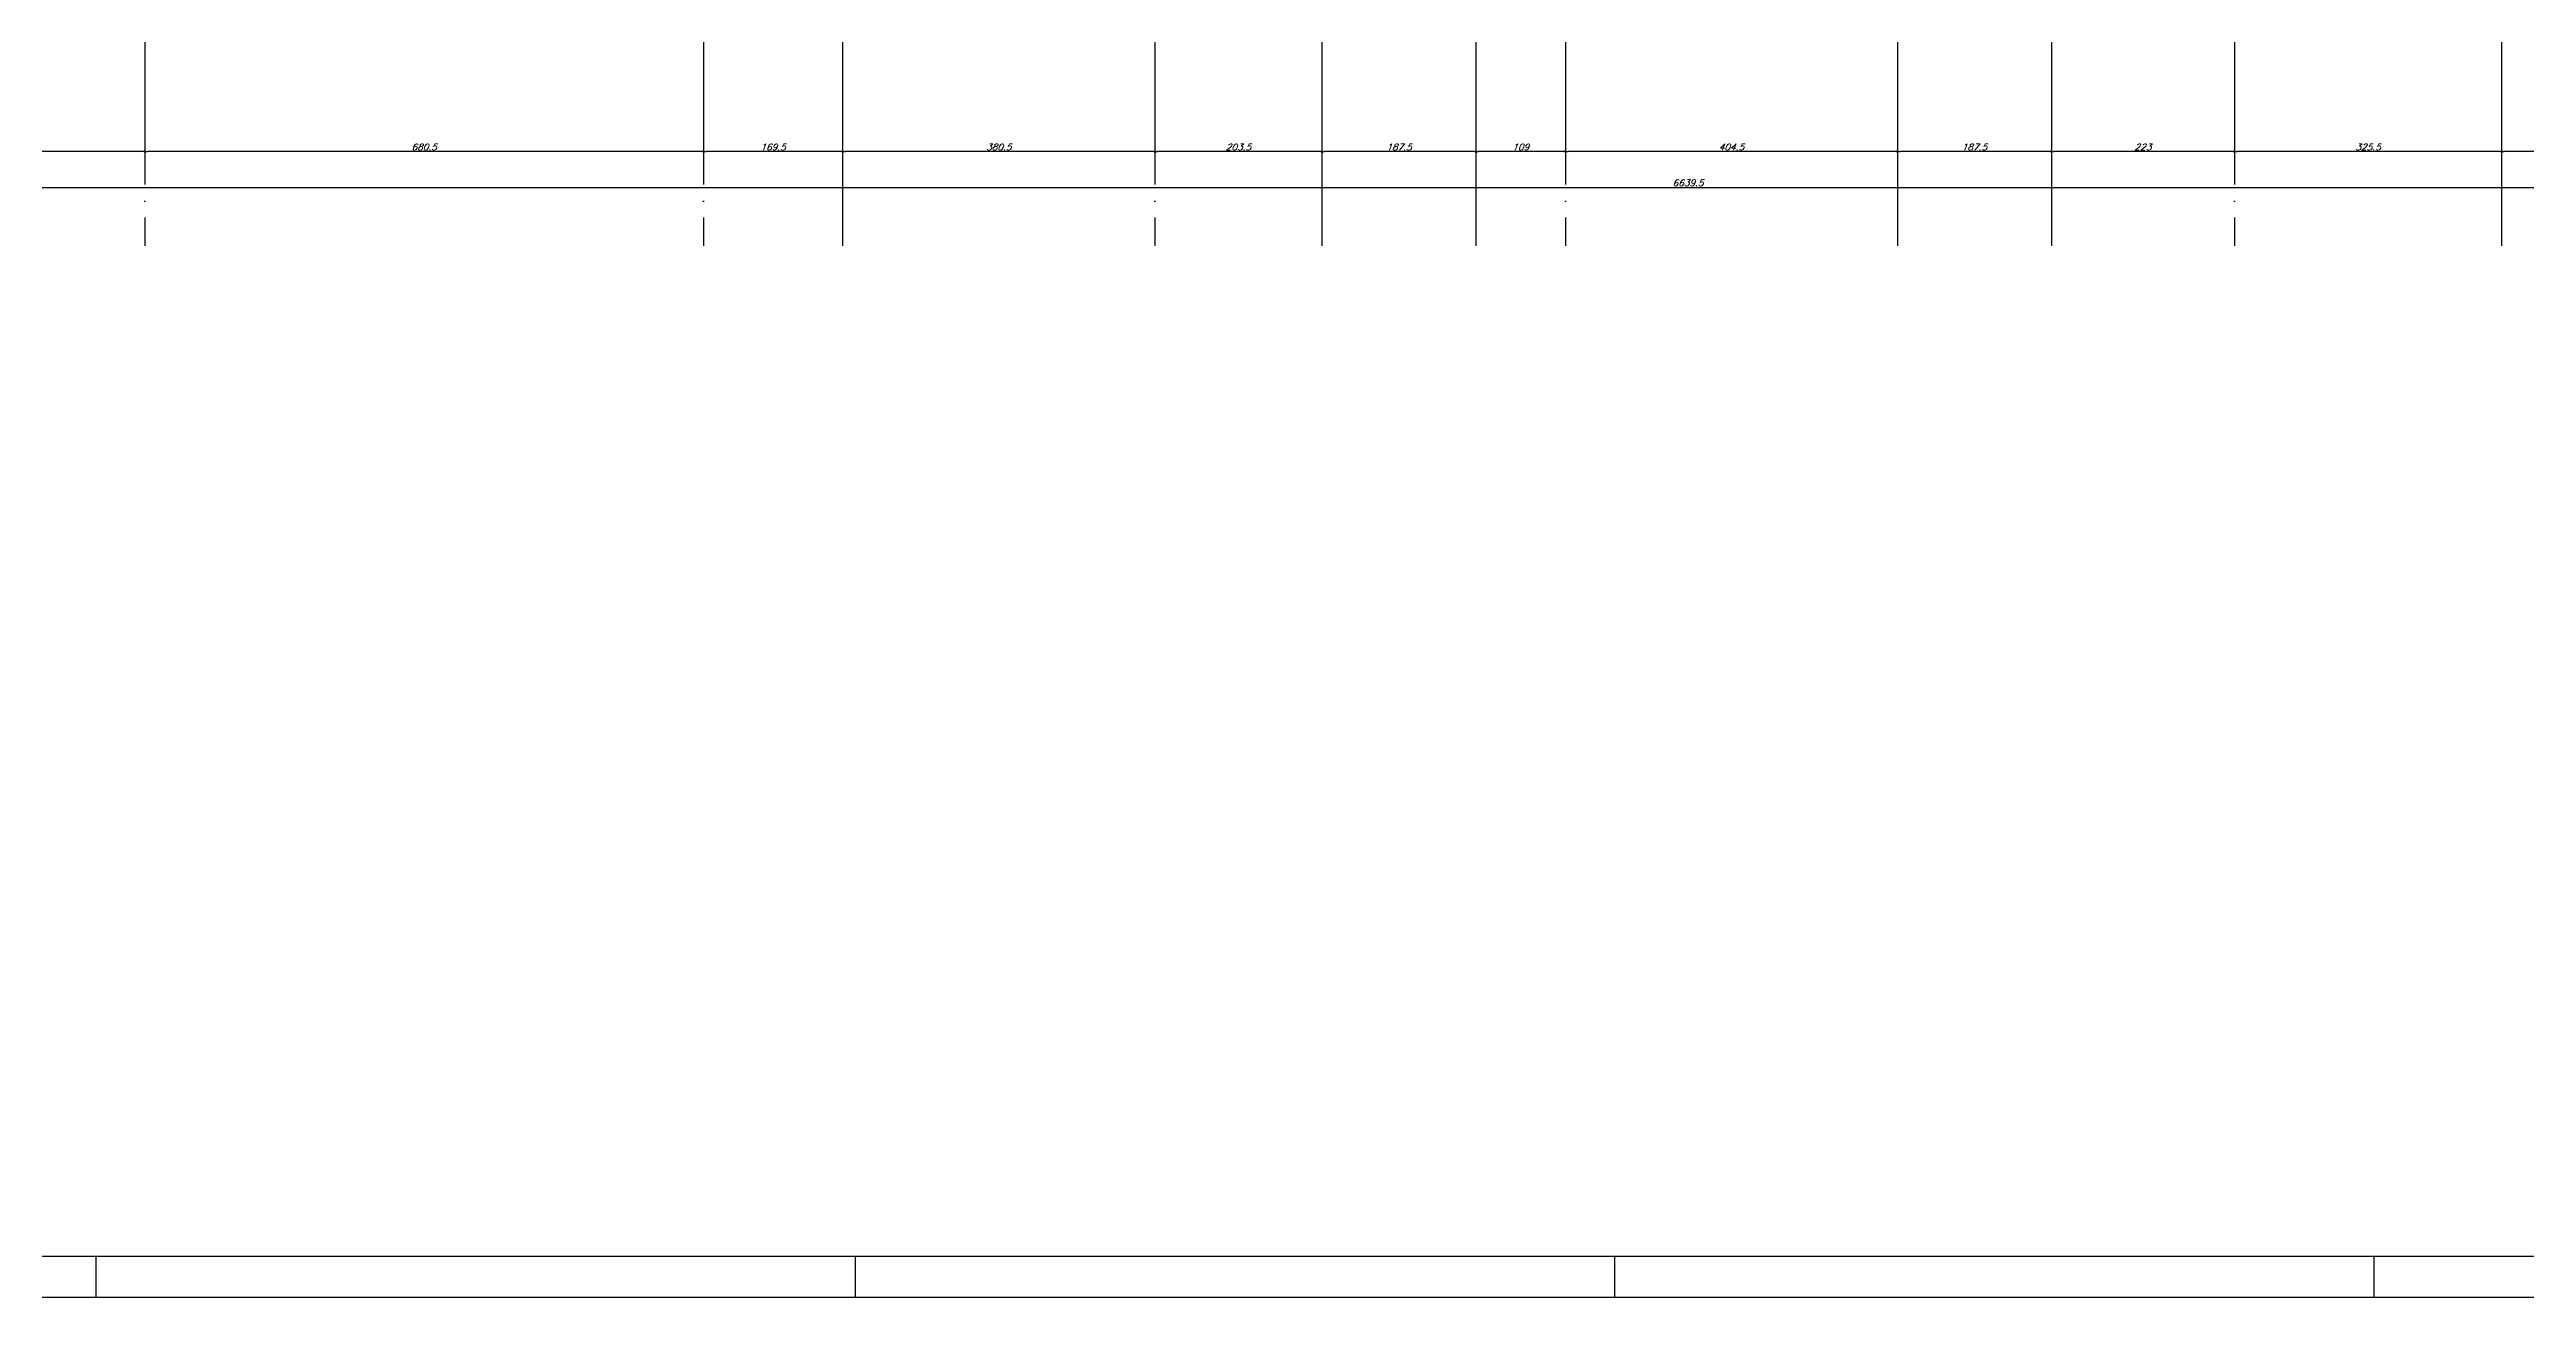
# Model space of a CAD drawing. Extents: x -4245 to 5400, y -2094 to 2406.
# Drawn here: x -2056 to 961, y -2094 to -575 of the extents above; entities that cross this region are included whole.
import ezdxf
from ezdxf.enums import TextEntityAlignment as Align

# ---------------------------------------------------------------- set-up
doc = ezdxf.new("R2010")
doc.units = 0
doc.header["$LTSCALE"] = 50
doc.header["$MEASUREMENT"] = 0
doc.linetypes.add('EIXO', pattern=[6.8, 6, -0.4, 0, -0.4])
doc.layers.get('0').update_dxf_attribs({"linetype": 'CONTINUOUS'})
doc.layers.get('DEFPOINTS').update_dxf_attribs({"linetype": 'CONTINUOUS'})
for name, color, linetype in [('F-COTAS', 106, 'CONTINUOUS'), ('F-EIXO', 12, 'EIXO'), ('F-MARGEM', 1, 'CONTINUOUS'), ('F-TEXTO', 6, 'CONTINUOUS')]:
    doc.layers.add(name, color=color, linetype=linetype)
doc.styles.add('CP-TEXT-INCL', font='simplex.shx', dxfattribs={"oblique": 20})
doc.styles.add('ROMANS', font='simplex.shx')
doc.dimstyles.new('CP-COTAS-50', dxfattribs={"dimscale": 0.64, "dimtxt": 12.5, "dimasz": 5, "dimexe": 5, "dimexo": 5, "dimgap": 2.5, "dimtad": 1, "dimdec": 1, "dimdsep": 46, "dimtxsty": 'CP-TEXT-INCL', "dimblk1": 'DOT', "dimblk2": 'DOT', "dimsah": 1, "dimcen": 9, "dimclrd": 256, "dimclre": 256, "dimclrt": 256, "dimadec": 0, "dimazin": 0, "dimtfac": 1, "dimtdec": 1, "dimtmove": 2, "dimatfit": 3, "dimldrblk": 'DOT', "dimfxl": 0, "dimtolj": 1, "dimarcsym": 0})

# ---------------------------------------------------------------- blocks, each defined once
blk = doc.blocks.new('*U162')
at = {"layer": 'F-EIXO'}
blk.add_line((0, 0), (0, -2755), dxfattribs=at)
at = {"layer": 'F-EIXO', "color": 2, "linetype": 'Continuous'}
blk.add_circle((0, 28.2072), 28.2072, dxfattribs=at)
at = {"layer": 'F-TEXTO', "style": 'ROMANS'}
blk.add_attdef('EIXO', text='', height=17.5, rotation=360, dxfattribs=at).set_placement((0, 28.2072), align=Align.MIDDLE_CENTER)
blk = doc.blocks.new('*U164')
at = {"layer": 'F-EIXO'}
blk.add_line((0, 0), (0, -2755), dxfattribs=at)
at = {"layer": 'F-EIXO', "color": 2, "linetype": 'Continuous'}
blk.add_circle((0, 28.2072), 28.2072, dxfattribs=at)
at = {"layer": 'F-TEXTO', "style": 'ROMANS'}
blk.add_attdef('EIXO', text='', height=17.5, rotation=360, dxfattribs=at).set_placement((0, 28.2072), align=Align.MIDDLE_CENTER)
blk = doc.blocks.new('*U153')
at = {"layer": 'F-EIXO'}
blk.add_line((0, 0), (0, -2655), dxfattribs=at)
at = {"layer": 'F-EIXO', "color": 2, "linetype": 'Continuous'}
blk.add_circle((0, 28.2), 28.2, dxfattribs=at)
at = {"layer": 'F-TEXTO', "style": 'ROMANS'}
blk.add_attdef('EIXO', text='', height=17.5, rotation=360, dxfattribs=at).set_placement((0, 28.2), align=Align.MIDDLE_CENTER)
blk = doc.blocks.new('*U154')
at = {"layer": 'F-EIXO'}
blk.add_line((0, 0), (0, -2655), dxfattribs=at)
at = {"layer": 'F-EIXO', "color": 2, "linetype": 'Continuous'}
blk.add_circle((0, 28.2), 28.2, dxfattribs=at)
at = {"layer": 'F-TEXTO', "style": 'ROMANS'}
blk.add_attdef('EIXO', text='', height=17.5, rotation=360, dxfattribs=at).set_placement((0, 28.2), align=Align.MIDDLE_CENTER)
blk = doc.blocks.new('*U174')
at = {"layer": 'F-EIXO'}
blk.add_line((0, 0), (0, -2755), dxfattribs=at)
at = {"layer": 'F-EIXO', "color": 2, "linetype": 'Continuous'}
blk.add_circle((0, 28.2072), 28.2072, dxfattribs=at)
at = {"layer": 'F-TEXTO', "style": 'ROMANS'}
blk.add_attdef('EIXO', text='', height=17.5, rotation=360, dxfattribs=at).set_placement((0, 28.2072), align=Align.MIDDLE_CENTER)
blk = doc.blocks.new('*U175')
at = {"layer": 'F-EIXO'}
blk.add_line((0, 0), (0, -2655), dxfattribs=at)
at = {"layer": 'F-EIXO', "color": 2, "linetype": 'Continuous'}
blk.add_circle((0, 28.2), 28.2, dxfattribs=at)
at = {"layer": 'F-TEXTO', "style": 'ROMANS'}
blk.add_attdef('EIXO', text='', height=17.5, rotation=360, dxfattribs=at).set_placement((0, 28.2), align=Align.MIDDLE_CENTER)
blk = doc.blocks.new('*U176')
at = {"layer": 'F-EIXO'}
blk.add_line((0, 0), (0, -2655), dxfattribs=at)
at = {"layer": 'F-EIXO', "color": 2, "linetype": 'Continuous'}
blk.add_circle((0, 28.2), 28.2, dxfattribs=at)
at = {"layer": 'F-TEXTO', "style": 'ROMANS'}
blk.add_attdef('EIXO', text='', height=17.5, rotation=360, dxfattribs=at).set_placement((0, 28.2), align=Align.MIDDLE_CENTER)
blk = doc.blocks.new('*U177')
at = {"layer": 'F-EIXO'}
blk.add_line((0, 0), (0, -2755), dxfattribs=at)
at = {"layer": 'F-EIXO', "color": 2, "linetype": 'Continuous'}
blk.add_circle((0, 28.2072), 28.2072, dxfattribs=at)
at = {"layer": 'F-TEXTO', "style": 'ROMANS'}
blk.add_attdef('EIXO', text='', height=17.5, rotation=360, dxfattribs=at).set_placement((0, 28.2072), align=Align.MIDDLE_CENTER)
blk = doc.blocks.new('*U181')
at = {"layer": 'F-EIXO'}
blk.add_line((0, 0), (0, -2655), dxfattribs=at)
at = {"layer": 'F-EIXO', "color": 2, "linetype": 'Continuous'}
blk.add_circle((0, 28.2), 28.2, dxfattribs=at)
at = {"layer": 'F-TEXTO', "style": 'ROMANS'}
blk.add_attdef('EIXO', text='', height=17.5, rotation=360, dxfattribs=at).set_placement((0, 28.2), align=Align.MIDDLE_CENTER)
blk = doc.blocks.new('*U171')
at = {"layer": 'F-EIXO'}
blk.add_line((0, 0), (0, -2655), dxfattribs=at)
at = {"layer": 'F-EIXO', "color": 2, "linetype": 'Continuous'}
blk.add_circle((0, 28.2), 28.2, dxfattribs=at)
at = {"layer": 'F-TEXTO', "style": 'ROMANS'}
blk.add_attdef('EIXO', text='', height=17.5, rotation=360, dxfattribs=at).set_placement((0, 28.2), align=Align.MIDDLE_CENTER)
blk = doc.blocks.new('*U183')
at = {"layer": 'F-EIXO'}
blk.add_line((0, 0), (0, -2755), dxfattribs=at)
at = {"layer": 'F-EIXO', "color": 2, "linetype": 'Continuous'}
blk.add_circle((0, 28.2072), 28.2072, dxfattribs=at)
at = {"layer": 'F-TEXTO', "style": 'ROMANS'}
blk.add_attdef('EIXO', text='', height=17.5, rotation=360, dxfattribs=at).set_placement((0, 28.2072), align=Align.MIDDLE_CENTER)
blk = doc.blocks.new('A0-4L_900')
at = {"layer": 'F-MARGEM', "color": 2}
for p, q in [((44.9, 1), (44.9, 0)), ((63.4, 1), (63.4, 0)), ((81.9, 1), (81.9, 0)), ((100.4, 1), (100.4, 0))]:
    blk.add_line(p, q, dxfattribs=at)
blk.add_lwpolyline([(0, 0), (0, 90), (192.9, 90), (192.9, 0)], close=True, dxfattribs=at)
at = {"layer": 'F-MARGEM', "color": 7}
blk.add_lwpolyline([(2.5, 89), (191.9, 89), (191.9, 1), (2.5, 1)], close=True, dxfattribs=at)
blk = doc.blocks.new('_DOT')
at = {"color": 0, "linetype": 'ByBlock'}
blk.add_line((-0.5, 0), (-1, 0), dxfattribs=at)
at = {"color": 0, "linetype": 'ByBlock', "const_width": 0.5}
blk.add_lwpolyline([(-0.25, 0, 1), (0.25, 0, 1)], format="xyb", close=True, dxfattribs=at)
blk = doc.blocks.new('*D190')
at = {"layer": 'DEFPOINTS', "color": 0, "linetype": 'Continuous', "transparency": 16777216}
for p in [(-3380, -315.5), (3259.5, -315.5), (3259.5, -742.8)]:
    blk.add_point(p, dxfattribs=at)
at = {"layer": 'F-COTAS', "linetype": 'Continuous', "lineweight": -2, "transparency": 16777216}
for p, q in [((-3380, -318.7), (-3380, -746)), ((3259.5, -318.7), (3259.5, -746)), ((-3376.8, -742.8), (3256.3, -742.8))]:
    blk.add_line(p, q, dxfattribs=at)
at = {"layer": 'F-COTAS', "linetype": 'Continuous', "lineweight": -2, "transparency": 16777216, "xscale": 3.2, "yscale": 3.2, "zscale": 3.2, "rotation": 180}
blk.add_blockref('_DOT', (-3380, -742.8), dxfattribs=at)
at = {"layer": 'F-COTAS', "linetype": 'Continuous', "lineweight": -2, "transparency": 16777216, "xscale": 3.2, "yscale": 3.2, "zscale": 3.2}
blk.add_blockref('_DOT', (3259.5, -742.8), dxfattribs=at)
at = {"layer": 'F-COTAS', "linetype": 'Continuous', "transparency": 16777216, "insert": (-60.2, -737.2), "char_height": 8, "attachment_point": 5, "style": 'CP-TEXT-INCL'}
blk.add_mtext('\\A1;6639.5', dxfattribs=at)
blk = doc.blocks.new('*D199')
at = {"layer": 'DEFPOINTS', "color": 0, "linetype": 'Continuous', "transparency": 16777216}
for p in [(931, -699.1), (931, -699.1), (1128, -699.1)]:
    blk.add_point(p, dxfattribs=at)
at = {"layer": 'F-COTAS', "linetype": 'Continuous', "lineweight": -2, "transparency": 16777216}
blk.add_line((1124.8, -699.1), (934.2, -699.1), dxfattribs=at)
at = {"layer": 'F-COTAS', "linetype": 'Continuous', "lineweight": -2, "transparency": 16777216, "xscale": 3.2, "yscale": 3.2, "zscale": 3.2, "rotation": 180}
blk.add_blockref('_DOT', (931, -699.1), dxfattribs=at)
at = {"layer": 'F-COTAS', "linetype": 'Continuous', "lineweight": -2, "transparency": 16777216, "xscale": 3.2, "yscale": 3.2, "zscale": 3.2}
blk.add_blockref('_DOT', (1128, -699.1), dxfattribs=at)
at = {"layer": 'F-COTAS', "linetype": 'Continuous', "transparency": 16777216, "insert": (1029.5, -693.5), "char_height": 8, "attachment_point": 5, "style": 'CP-TEXT-INCL'}
blk.add_mtext('\\A1;197', dxfattribs=at)
blk = doc.blocks.new('*D200')
at = {"layer": 'DEFPOINTS', "color": 0, "linetype": 'Continuous', "transparency": 16777216}
for p in [(605.5, -699.1), (605.5, -699.1), (931, -699.1)]:
    blk.add_point(p, dxfattribs=at)
at = {"layer": 'F-COTAS', "linetype": 'Continuous', "lineweight": -2, "transparency": 16777216}
blk.add_line((927.8, -699.1), (608.7, -699.1), dxfattribs=at)
at = {"layer": 'F-COTAS', "linetype": 'Continuous', "lineweight": -2, "transparency": 16777216, "xscale": 3.2, "yscale": 3.2, "zscale": 3.2, "rotation": 180}
blk.add_blockref('_DOT', (605.5, -699.1), dxfattribs=at)
at = {"layer": 'F-COTAS', "linetype": 'Continuous', "lineweight": -2, "transparency": 16777216, "xscale": 3.2, "yscale": 3.2, "zscale": 3.2}
blk.add_blockref('_DOT', (931, -699.1), dxfattribs=at)
at = {"layer": 'F-COTAS', "linetype": 'Continuous', "transparency": 16777216, "insert": (768.2, -693.5), "char_height": 8, "attachment_point": 5, "style": 'CP-TEXT-INCL'}
blk.add_mtext('\\A1;325.5', dxfattribs=at)
blk = doc.blocks.new('*D201')
at = {"layer": 'DEFPOINTS', "color": 0, "linetype": 'Continuous', "transparency": 16777216}
for p in [(382.5, -699.1), (382.5, -699.1), (605.5, -699.1)]:
    blk.add_point(p, dxfattribs=at)
at = {"layer": 'F-COTAS', "linetype": 'Continuous', "lineweight": -2, "transparency": 16777216}
blk.add_line((602.3, -699.1), (385.7, -699.1), dxfattribs=at)
at = {"layer": 'F-COTAS', "linetype": 'Continuous', "lineweight": -2, "transparency": 16777216, "xscale": 3.2, "yscale": 3.2, "zscale": 3.2, "rotation": 180}
blk.add_blockref('_DOT', (382.5, -699.1), dxfattribs=at)
at = {"layer": 'F-COTAS', "linetype": 'Continuous', "lineweight": -2, "transparency": 16777216, "xscale": 3.2, "yscale": 3.2, "zscale": 3.2}
blk.add_blockref('_DOT', (605.5, -699.1), dxfattribs=at)
at = {"layer": 'F-COTAS', "linetype": 'Continuous', "transparency": 16777216, "insert": (494, -693.5), "char_height": 8, "attachment_point": 5, "style": 'CP-TEXT-INCL'}
blk.add_mtext('\\A1;223', dxfattribs=at)
blk = doc.blocks.new('*D202')
at = {"layer": 'DEFPOINTS', "color": 0, "linetype": 'Continuous', "transparency": 16777216}
for p in [(195, -699.1), (195, -699.1), (382.5, -699.1)]:
    blk.add_point(p, dxfattribs=at)
at = {"layer": 'F-COTAS', "linetype": 'Continuous', "lineweight": -2, "transparency": 16777216}
blk.add_line((379.3, -699.1), (198.2, -699.1), dxfattribs=at)
at = {"layer": 'F-COTAS', "linetype": 'Continuous', "lineweight": -2, "transparency": 16777216, "xscale": 3.2, "yscale": 3.2, "zscale": 3.2, "rotation": 180}
blk.add_blockref('_DOT', (195, -699.1), dxfattribs=at)
at = {"layer": 'F-COTAS', "linetype": 'Continuous', "lineweight": -2, "transparency": 16777216, "xscale": 3.2, "yscale": 3.2, "zscale": 3.2}
blk.add_blockref('_DOT', (382.5, -699.1), dxfattribs=at)
at = {"layer": 'F-COTAS', "linetype": 'Continuous', "transparency": 16777216, "insert": (288.7, -693.5), "char_height": 8, "attachment_point": 5, "style": 'CP-TEXT-INCL'}
blk.add_mtext('\\A1;187.5', dxfattribs=at)
blk = doc.blocks.new('*D203')
at = {"layer": 'DEFPOINTS', "color": 0, "linetype": 'Continuous', "transparency": 16777216}
for p in [(-209.5, -699.1), (-209.5, -699.1), (195, -699.1)]:
    blk.add_point(p, dxfattribs=at)
at = {"layer": 'F-COTAS', "linetype": 'Continuous', "lineweight": -2, "transparency": 16777216}
blk.add_line((191.8, -699.1), (-206.3, -699.1), dxfattribs=at)
at = {"layer": 'F-COTAS', "linetype": 'Continuous', "lineweight": -2, "transparency": 16777216, "xscale": 3.2, "yscale": 3.2, "zscale": 3.2, "rotation": 180}
blk.add_blockref('_DOT', (-209.5, -699.1), dxfattribs=at)
at = {"layer": 'F-COTAS', "linetype": 'Continuous', "lineweight": -2, "transparency": 16777216, "xscale": 3.2, "yscale": 3.2, "zscale": 3.2}
blk.add_blockref('_DOT', (195, -699.1), dxfattribs=at)
at = {"layer": 'F-COTAS', "linetype": 'Continuous', "transparency": 16777216, "insert": (-7.3, -693.5), "char_height": 8, "attachment_point": 5, "style": 'CP-TEXT-INCL'}
blk.add_mtext('\\A1;404.5', dxfattribs=at)
blk = doc.blocks.new('*D204')
at = {"layer": 'DEFPOINTS', "color": 0, "linetype": 'Continuous', "transparency": 16777216}
for p in [(-318.5, -699.1), (-318.5, -699.1), (-209.5, -699.1)]:
    blk.add_point(p, dxfattribs=at)
at = {"layer": 'F-COTAS', "linetype": 'Continuous', "lineweight": -2, "transparency": 16777216}
blk.add_line((-212.7, -699.1), (-315.3, -699.1), dxfattribs=at)
at = {"layer": 'F-COTAS', "linetype": 'Continuous', "lineweight": -2, "transparency": 16777216, "xscale": 3.2, "yscale": 3.2, "zscale": 3.2, "rotation": 180}
blk.add_blockref('_DOT', (-318.5, -699.1), dxfattribs=at)
at = {"layer": 'F-COTAS', "linetype": 'Continuous', "lineweight": -2, "transparency": 16777216, "xscale": 3.2, "yscale": 3.2, "zscale": 3.2}
blk.add_blockref('_DOT', (-209.5, -699.1), dxfattribs=at)
at = {"layer": 'F-COTAS', "linetype": 'Continuous', "transparency": 16777216, "insert": (-264, -693.5), "char_height": 8, "attachment_point": 5, "style": 'CP-TEXT-INCL'}
blk.add_mtext('\\A1;109', dxfattribs=at)
blk = doc.blocks.new('*D205')
at = {"layer": 'DEFPOINTS', "color": 0, "linetype": 'Continuous', "transparency": 16777216}
for p in [(-506, -699.1), (-506, -699.1), (-318.5, -699.1)]:
    blk.add_point(p, dxfattribs=at)
at = {"layer": 'F-COTAS', "linetype": 'Continuous', "lineweight": -2, "transparency": 16777216}
blk.add_line((-321.7, -699.1), (-502.8, -699.1), dxfattribs=at)
at = {"layer": 'F-COTAS', "linetype": 'Continuous', "lineweight": -2, "transparency": 16777216, "xscale": 3.2, "yscale": 3.2, "zscale": 3.2, "rotation": 180}
blk.add_blockref('_DOT', (-506, -699.1), dxfattribs=at)
at = {"layer": 'F-COTAS', "linetype": 'Continuous', "lineweight": -2, "transparency": 16777216, "xscale": 3.2, "yscale": 3.2, "zscale": 3.2}
blk.add_blockref('_DOT', (-318.5, -699.1), dxfattribs=at)
at = {"layer": 'F-COTAS', "linetype": 'Continuous', "transparency": 16777216, "insert": (-412.3, -693.5), "char_height": 8, "attachment_point": 5, "style": 'CP-TEXT-INCL'}
blk.add_mtext('\\A1;187.5', dxfattribs=at)
blk = doc.blocks.new('*D206')
at = {"layer": 'DEFPOINTS', "color": 0, "linetype": 'Continuous', "transparency": 16777216}
for p in [(-709.5, -699.1), (-709.5, -699.1), (-506, -699.1)]:
    blk.add_point(p, dxfattribs=at)
at = {"layer": 'F-COTAS', "linetype": 'Continuous', "lineweight": -2, "transparency": 16777216}
blk.add_line((-509.2, -699.1), (-706.3, -699.1), dxfattribs=at)
at = {"layer": 'F-COTAS', "linetype": 'Continuous', "lineweight": -2, "transparency": 16777216, "xscale": 3.2, "yscale": 3.2, "zscale": 3.2, "rotation": 180}
blk.add_blockref('_DOT', (-709.5, -699.1), dxfattribs=at)
at = {"layer": 'F-COTAS', "linetype": 'Continuous', "lineweight": -2, "transparency": 16777216, "xscale": 3.2, "yscale": 3.2, "zscale": 3.2}
blk.add_blockref('_DOT', (-506, -699.1), dxfattribs=at)
at = {"layer": 'F-COTAS', "linetype": 'Continuous', "transparency": 16777216, "insert": (-607.8, -693.5), "char_height": 8, "attachment_point": 5, "style": 'CP-TEXT-INCL'}
blk.add_mtext('\\A1;203.5', dxfattribs=at)
blk = doc.blocks.new('*D207')
at = {"layer": 'DEFPOINTS', "color": 0, "linetype": 'Continuous', "transparency": 16777216}
for p in [(-1090, -699.1), (-1090, -699.1), (-709.5, -699.1)]:
    blk.add_point(p, dxfattribs=at)
at = {"layer": 'F-COTAS', "linetype": 'Continuous', "lineweight": -2, "transparency": 16777216}
blk.add_line((-712.7, -699.1), (-1086.8, -699.1), dxfattribs=at)
at = {"layer": 'F-COTAS', "linetype": 'Continuous', "lineweight": -2, "transparency": 16777216, "xscale": 3.2, "yscale": 3.2, "zscale": 3.2, "rotation": 180}
blk.add_blockref('_DOT', (-1090, -699.1), dxfattribs=at)
at = {"layer": 'F-COTAS', "linetype": 'Continuous', "lineweight": -2, "transparency": 16777216, "xscale": 3.2, "yscale": 3.2, "zscale": 3.2}
blk.add_blockref('_DOT', (-709.5, -699.1), dxfattribs=at)
at = {"layer": 'F-COTAS', "linetype": 'Continuous', "transparency": 16777216, "insert": (-899.8, -693.5), "char_height": 8, "attachment_point": 5, "style": 'CP-TEXT-INCL'}
blk.add_mtext('\\A1;380.5', dxfattribs=at)
blk = doc.blocks.new('*D208')
at = {"layer": 'DEFPOINTS', "color": 0, "linetype": 'Continuous', "transparency": 16777216}
for p in [(-1259.5, -699.1), (-1259.5, -699.1), (-1090, -699.1)]:
    blk.add_point(p, dxfattribs=at)
at = {"layer": 'F-COTAS', "linetype": 'Continuous', "lineweight": -2, "transparency": 16777216}
blk.add_line((-1093.2, -699.1), (-1256.3, -699.1), dxfattribs=at)
at = {"layer": 'F-COTAS', "linetype": 'Continuous', "lineweight": -2, "transparency": 16777216, "xscale": 3.2, "yscale": 3.2, "zscale": 3.2, "rotation": 180}
blk.add_blockref('_DOT', (-1259.5, -699.1), dxfattribs=at)
at = {"layer": 'F-COTAS', "linetype": 'Continuous', "lineweight": -2, "transparency": 16777216, "xscale": 3.2, "yscale": 3.2, "zscale": 3.2}
blk.add_blockref('_DOT', (-1090, -699.1), dxfattribs=at)
at = {"layer": 'F-COTAS', "linetype": 'Continuous', "transparency": 16777216, "insert": (-1174.8, -693.5), "char_height": 8, "attachment_point": 5, "style": 'CP-TEXT-INCL'}
blk.add_mtext('\\A1;169.5', dxfattribs=at)
blk = doc.blocks.new('*D209')
at = {"layer": 'DEFPOINTS', "color": 0, "linetype": 'Continuous', "transparency": 16777216}
for p in [(-1940, -699.1), (-1940, -699.1), (-1259.5, -699.1)]:
    blk.add_point(p, dxfattribs=at)
at = {"layer": 'F-COTAS', "linetype": 'Continuous', "lineweight": -2, "transparency": 16777216}
blk.add_line((-1262.7, -699.1), (-1936.8, -699.1), dxfattribs=at)
at = {"layer": 'F-COTAS', "linetype": 'Continuous', "lineweight": -2, "transparency": 16777216, "xscale": 3.2, "yscale": 3.2, "zscale": 3.2, "rotation": 180}
blk.add_blockref('_DOT', (-1940, -699.1), dxfattribs=at)
at = {"layer": 'F-COTAS', "linetype": 'Continuous', "lineweight": -2, "transparency": 16777216, "xscale": 3.2, "yscale": 3.2, "zscale": 3.2}
blk.add_blockref('_DOT', (-1259.5, -699.1), dxfattribs=at)
at = {"layer": 'F-COTAS', "linetype": 'Continuous', "transparency": 16777216, "insert": (-1599.8, -693.5), "char_height": 8, "attachment_point": 5, "style": 'CP-TEXT-INCL'}
blk.add_mtext('\\A1;680.5', dxfattribs=at)
blk = doc.blocks.new('*D210')
at = {"layer": 'DEFPOINTS', "color": 0, "linetype": 'Continuous', "transparency": 16777216}
for p in [(-2620, -699.1), (-2620, -699.1), (-1940, -699.1)]:
    blk.add_point(p, dxfattribs=at)
at = {"layer": 'F-COTAS', "linetype": 'Continuous', "lineweight": -2, "transparency": 16777216}
blk.add_line((-1943.2, -699.1), (-2616.8, -699.1), dxfattribs=at)
at = {"layer": 'F-COTAS', "linetype": 'Continuous', "lineweight": -2, "transparency": 16777216, "xscale": 3.2, "yscale": 3.2, "zscale": 3.2, "rotation": 180}
blk.add_blockref('_DOT', (-2620, -699.1), dxfattribs=at)
at = {"layer": 'F-COTAS', "linetype": 'Continuous', "lineweight": -2, "transparency": 16777216, "xscale": 3.2, "yscale": 3.2, "zscale": 3.2}
blk.add_blockref('_DOT', (-1940, -699.1), dxfattribs=at)
at = {"layer": 'F-COTAS', "linetype": 'Continuous', "transparency": 16777216, "insert": (-2280, -693.5), "char_height": 8, "attachment_point": 5, "style": 'CP-TEXT-INCL'}
blk.add_mtext('\\A1;680', dxfattribs=at)

msp = doc.modelspace()

# ---------------------------------------------------------------- block references
at = {"layer": 'F-EIXO', "linetype": 'Continuous'}
for name, p, values in [('*U164', (-1940, 1941.357), {'EIXO': '2a'}), ('*U183', (-1259.5, 1941.357), {'EIXO': '3'}), ('*U162', (-709.5, 1941.357), {'EIXO': 'Y1'}), ('*U177', (-209.5, 1941.357), {'EIXO': '4'}), ('*U174', (605.5, 1941.357), {'EIXO': '5'}), ('*U171', (-1090, 1841.357), {'EIXO': 'T1'}), ('*U154', (-506, 1841.357), {'EIXO': "T2'"}), ('*U176', (-318.5, 1841.357), {'EIXO': 'T2'}), ('*U153', (195, 1841.357), {'EIXO': "T3'"}), ('*U175', (382.5, 1841.357), {'EIXO': 'T3'}), ('*U181', (931, 1841.357), {'EIXO': "T4'"})]:
    msp.add_blockref(name, p, dxfattribs=at).add_auto_attribs(values)
at = {"layer": 'F-MARGEM', "linetype": 'Continuous', "xscale": 50, "yscale": 50, "zscale": 50}
msp.add_blockref('A0-4L_900', (-4244.836, -2094.493), dxfattribs=at)

# ---------------------------------------------------------------- dimensions: what is measured, and where the dimension line sits
at = {"layer": 'F-COTAS', "linetype": 'Continuous'}
for base, p1, p2, picture, middle in [((3259.5, -742.788), (-3380, -315.5), (3259.5, -315.5), '*D190', (-60.25, -737.188)), ((-2620, -699.086), (-1940, -699.086), (-2620, -699.086), '*D210', (-2280, -693.486)), ((-1940, -699.086), (-1259.5, -699.086), (-1940, -699.086), '*D209', (-1599.75, -693.486)), ((-1259.5, -699.086), (-1090, -699.086), (-1259.5, -699.086), '*D208', (-1174.75, -693.486)), ((-1090, -699.086), (-709.5, -699.086), (-1090, -699.086), '*D207', (-899.75, -693.486)), ((-709.5, -699.086), (-506, -699.086), (-709.5, -699.086), '*D206', (-607.75, -693.486)), ((-506, -699.086), (-318.5, -699.086), (-506, -699.086), '*D205', (-412.25, -693.486)), ((-318.5, -699.086), (-209.5, -699.086), (-318.5, -699.086), '*D204', (-264, -693.486)), ((-209.5, -699.086), (195, -699.086), (-209.5, -699.086), '*D203', (-7.25, -693.486)), ((195, -699.086), (382.5, -699.086), (195, -699.086), '*D202', (288.75, -693.486)), ((382.5, -699.086), (605.5, -699.086), (382.5, -699.086), '*D201', (494, -693.486)), ((605.5, -699.086), (931, -699.086), (605.5, -699.086), '*D200', (768.25, -693.486)), ((931, -699.086), (1128, -699.086), (931, -699.086), '*D199', (1029.5, -693.486))]:
    dim = msp.add_linear_dim(base=base, p1=p1, p2=p2, dimstyle='CP-COTAS-50', dxfattribs=at)
    dim.commit()
    dim.dimension.update_dxf_attribs({"geometry": picture, "text_midpoint": middle})

doc.saveas('drawing.dxf')
